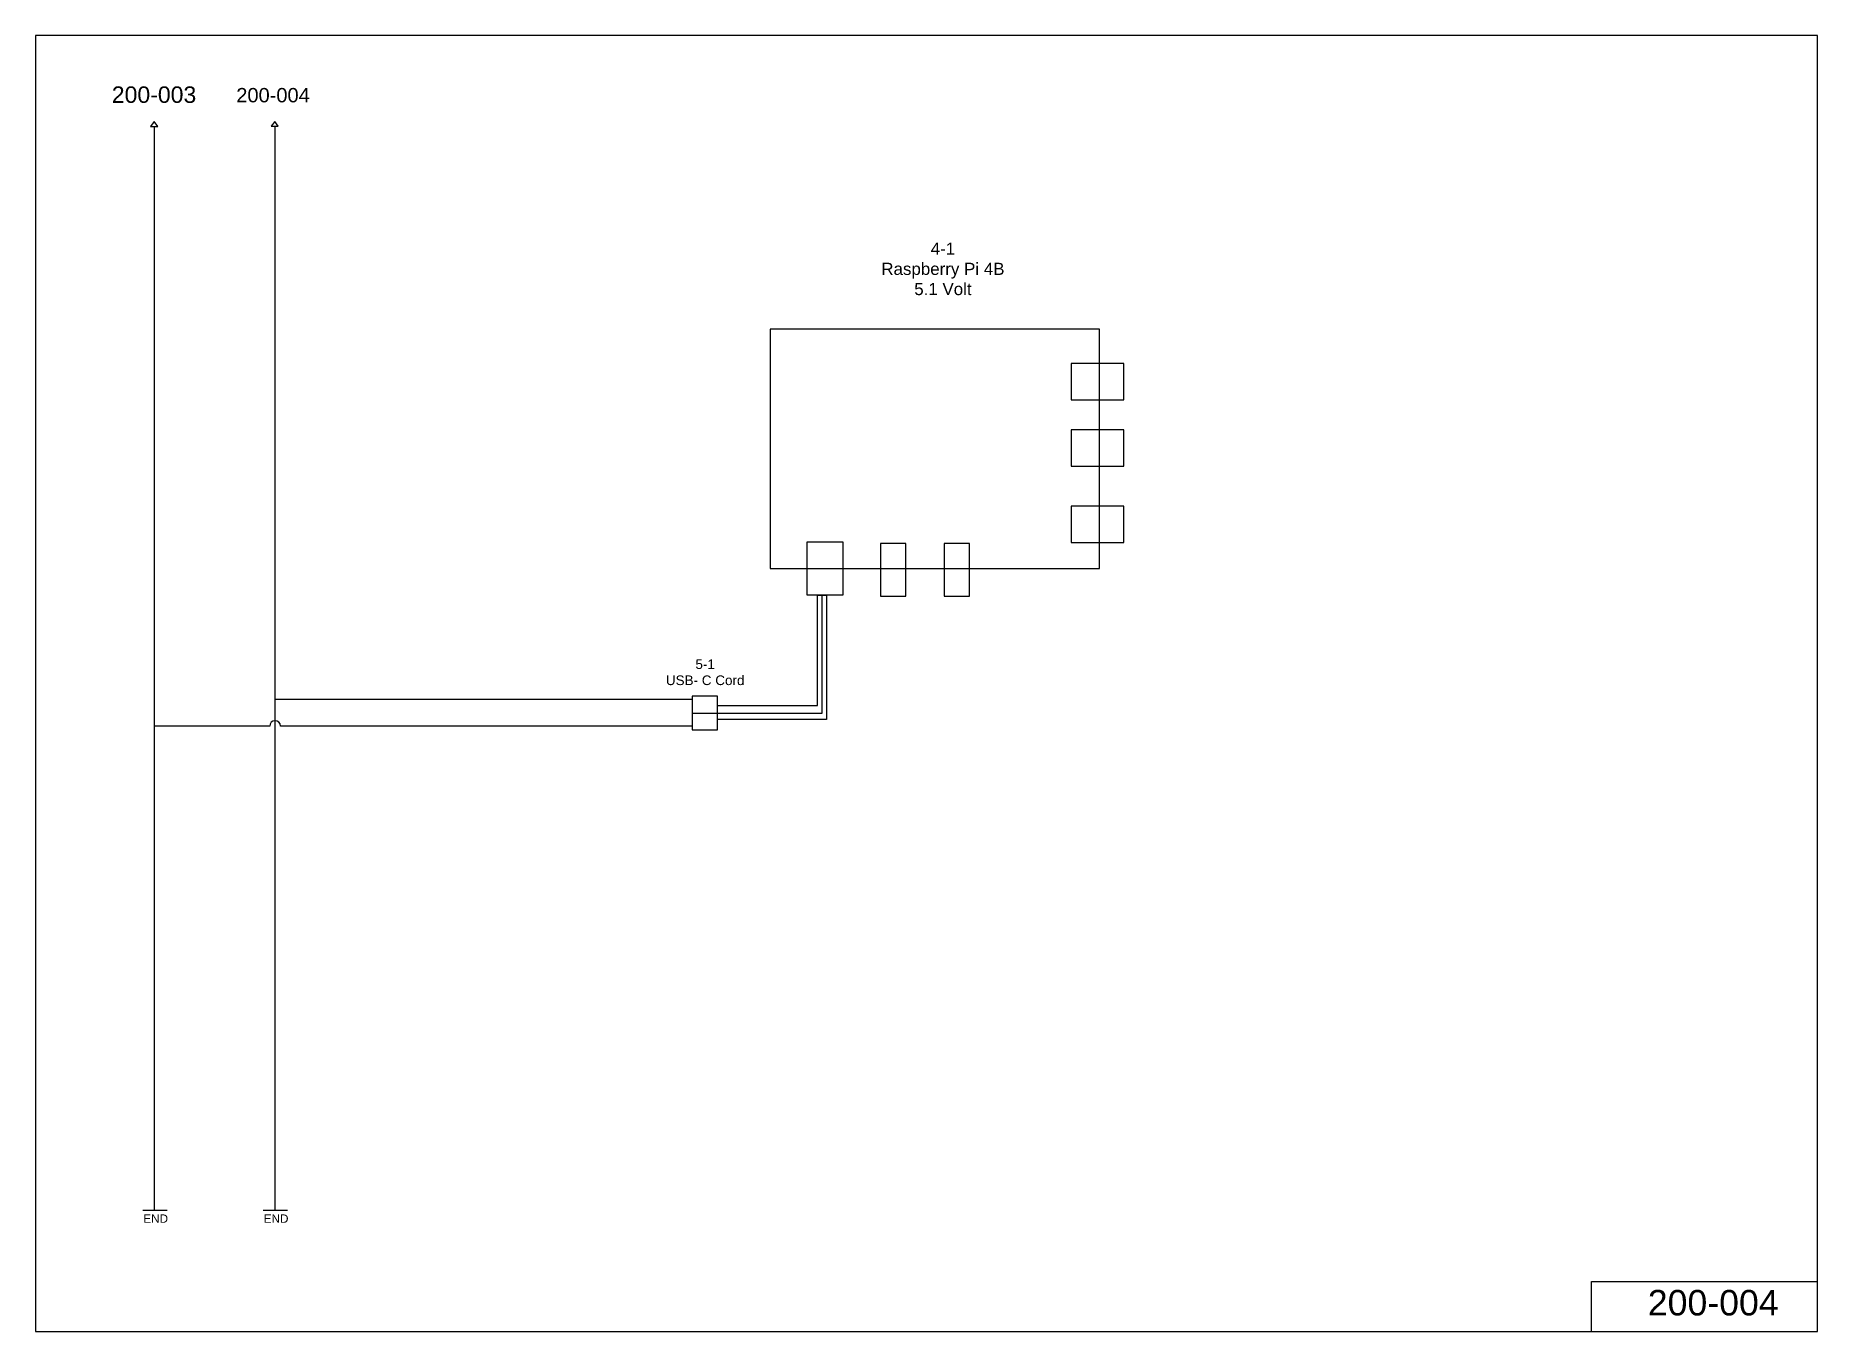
# Model space of a CAD drawing. Header units: inches. Extents: x 0 to 37, y 0 to 26.9.
import ezdxf

# ---------------------------------------------------------------- set-up
doc = ezdxf.new("R2010")
doc.units = ezdxf.units.IN
doc.header["$MEASUREMENT"] = 0
doc.styles.get("Standard").update_dxf_attribs({"font": 'arial.ttf'})

msp = doc.modelspace()

# ---------------------------------------------------------------- linework, layer by layer
for p, q in [((2.465, 24.993), (2.465, 2.512)), ((4.967, 24.993), (4.967, 2.512)), ((16.22, 12.985), (16.22, 15.272)), ((16.22, 15.272), (16.41, 15.272)), ((16.318, 12.828), (16.318, 15.266)), ((16.41, 15.272), (16.41, 12.693)), ((13.619, 13.106), (4.967, 13.106)), ((14.156, 12.985), (16.22, 12.985)), ((13.625, 12.828), (14.152, 12.828)), ((16.41, 12.691), (14.149, 12.691)), ((14.153, 12.828), (16.318, 12.828)), ((4.861, 12.555), (2.465, 12.555)), ((13.619, 12.557), (5.087, 12.557)), ((2.23, 2.513), (2.733, 2.513)), ((4.728, 2.513), (5.231, 2.513))]:
    msp.add_line(p, q)
for points in [[(0.006, 0.002), (36.962, 0.002), (36.962, 26.879), (0.006, 26.879)], [(2.538, 24.997), (2.464, 25.096), (2.391, 24.997)], [(5.039, 24.999), (4.966, 25.098), (4.892, 24.999)], [(15.24, 15.826), (22.07, 15.826), (22.07, 20.793), (15.24, 20.793)], [(21.483, 20.076), (21.483, 19.324), (22.577, 19.324), (22.577, 20.076)], [(21.483, 18.7), (21.483, 17.948), (22.577, 17.948), (22.577, 18.7)], [(21.483, 17.119), (21.483, 16.367), (22.577, 16.367), (22.577, 17.119)], [(16.003, 15.279), (16.755, 15.279), (16.755, 16.373), (16.003, 16.373)], [(17.529, 15.249), (18.056, 15.249), (18.056, 16.343), (17.529, 16.343)], [(18.851, 15.249), (19.378, 15.249), (19.378, 16.343), (18.851, 16.343)], [(13.625, 12.477), (14.152, 12.477), (14.152, 13.18), (13.625, 13.18)]]:
    msp.add_lwpolyline(points, close=True)
msp.add_lwpolyline([(32.276, 0.002), (32.276, 1.038), (36.959, 1.038)])
msp.add_arc((4.974, 12.556), 0.113, 0.476, 180.476)

# ---------------------------------------------------------------- texts
at = {"attachment_point": 1}
for s, width, gutter_width, insert, char_height in [('200-003', 3.49736, 1.709, (1.586, 25.826), 0.3417), ('200-004', 3.04208, 1.486, (4.168, 25.793), 0.2973), ('\\pxqc;4-1\\PRaspberry Pi 4B \\P5.1 Volt ', 6.49181, 1.256, (15.579, 22.586), 0.25123), ('\\pxqc;5-1\\PUSB- C Cord', 2.0009, 1, (12.893, 13.941), 0.2), ('END', 1.77611, 0.868, (2.24, 2.427), 0.1736), ('END', 1.77611, 0.868, (4.738, 2.427), 0.1736), ('200-004', 11.08379, 2.646, (33.446, 0.861), 0.5292)]:
    msp.add_mtext_dynamic_manual_height_columns(s, width=width, gutter_width=gutter_width, heights=[0], dxfattribs=dict(at, insert=insert, char_height=char_height))

doc.saveas('drawing.dxf')
